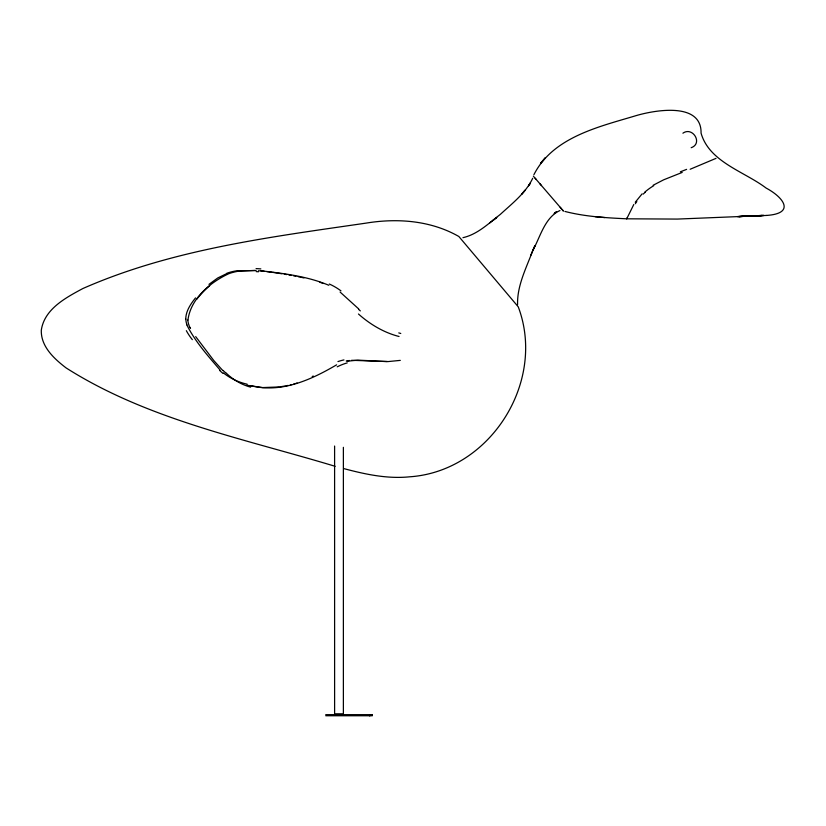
<?xml version="1.0" encoding="UTF-8"?>
<svg xmlns="http://www.w3.org/2000/svg" width="826" height="826" viewBox="0 0 826 826"><rect width="100%" height="100%" fill="white"/><g stroke="black" fill="none" stroke-linecap="round" stroke-linejoin="round"><path stroke-width="1.24" d="M185.747 319.104C185.84 311.01 190.672 303.989 195.535 297.887M564.912 211.435C585.087 216.649 606.005 217.806 626.727 218.807L633.81 204.476M626.769 218.673L627.079 217.888M559.956 210.537C544.757 217.475 540.338 236.876 532.78 250.536C526.338 267.934 516.993 285.682 517.582 304.629M532.708 178.271C525.708 193.119 512.12 203.516 500.298 214.409C488.806 223.278 477.5 234.429 462.952 237.671M530.695 255.451L534.918 245.663L532.78 250.536M533.885 174.74C553.028 136.868 599.263 126.75 636.578 115.485C655.514 110.013 701.708 101.949 701.067 133.131C709.235 162.082 744.35 171.498 766.125 188.07C783.688 197.435 795.644 213.459 766.569 215.441M635.235 202.287L642.112 193.852M208.968 284.35L217.723 277.98L226.882 273.54M493.163 220.284L496.767 217.393L489.529 223.082M653.149 185.251L663.67 179.81L682.204 172.428M682.916 133.192C692.663 126.192 703.277 143.528 691.176 147.709M312.197 376.553L313.24 376.016M336.626 364.824C310.979 379.888 281.439 393.352 251.001 385.732M690.154 169.258L716.008 158.365M229.267 273.468C210.485 282.079 190.651 298.485 187.956 320.023M295.997 383.326L297.112 382.975M293.757 383.997L294.882 383.667M290.36 384.895L291.495 384.606M288.078 385.412L285.786 385.887M347.116 361.23L357.844 360.136L371.586 360.797M400.3 360.384L388.158 361.571L371.71 360.972M284.64 386.093L280.035 386.816M346.239 360.972L349.45 360.497M237.506 270.969L256.163 270.453M239.922 270.938L254.924 270.505M278.878 386.96L262.658 387.58L246.85 385.246M351.597 360.301L387.218 361.551M766.549 215.441L677.372 219.076L626.727 218.807M325.743 714.655L372.32 714.655M325.743 715.75L372.32 715.75L372.206 714.655M258.455 270.752L264.351 271.32M260.882 270.773C283.845 273.499 307.355 276.235 328.82 285.28M595.195 216.68L604.808 217.568M266.715 271.589L271.413 272.198M272.59 272.363L277.278 273.055M278.445 273.241L281.955 273.798M284.289 274.191L286.612 274.583M288.935 274.986L291.258 275.399M293.581 275.822L295.894 276.266M298.207 276.71L300.509 277.185M301.666 277.422L303.958 277.928M343.709 468.569C365.164 474.289 387.342 479.09 409.665 476.808L409.696 476.808C490.293 471.295 546.544 381.705 518.243 306.828L458.833 236.484C430.8 220.48 397.389 217.971 366.052 223.123C270.329 237.072 172.097 249.256 82.879 288.522C65.812 297.701 44.387 308.986 41.3 330.204C40.794 346.548 54.124 358.721 66.049 367.88C147.327 419.577 244.042 438.761 335.149 466.308M398.782 332.899L400.765 333.477M340.095 292.053L358.742 308.965M222.855 370.616L213.8 360.539L195.69 336.616M220.046 369.996C207.956 355.892 195.132 341.582 186.79 324.876M535.124 178.209L536.208 179.469M541.495 185.592L539.853 183.692M560.152 207.243L561.649 208.978M563.095 210.651L563.435 211.053L533.389 176.196M562.341 209.783L562.991 210.537M190.527 328.5L190.001 327.426M369.852 714.655L369.852 715.75M369.728 714.655L369.728 715.75M343.379 447.32L343.379 713.798L334.613 713.798L334.602 446.03M635.349 203.723A63.323 17.088 -39 0 1 636.825 201.554M643.227 194.1A46.535 24.615 -20.8 0 1 645.312 192.169M644.869 192.097A46.659 27.072 -17.3 0 1 653.727 185.685M686.612 169.371A41.816 4.006 -20.1 0 1 680.366 171.798M337.958 361.592A58.976 51.429 -67.4 0 1 343.957 359.909M247.191 384.214A67.071 60.639 -35.4 0 1 223.412 372.918M222.999 373.455A80.256 72.554 -76.7 0 1 219.675 370.461M186.944 324.835A17.429 15.25 57.4 0 1 185.84 319.115M196.609 299.404A133.822 100.276 86.4 0 1 209.659 285.703M226.696 273.313A48.6 34.279 13.4 0 1 237.382 270.691M256.132 271.599A143.456 124.23 23.5 0 1 258.476 271.775M319.889 282.255A76.281 70.427 45.6 0 1 323.224 283.524M399.041 336.481A90.736 65.192 54.8 0 1 358.463 314.004M360.332 310.896A78.811 47.763 49.1 0 1 358.546 309.306M329.326 284.02A58.677 55.776 48.3 0 1 340.952 290.845M256.07 268.605A140.978 124.437 25.2 0 1 260.851 268.904M229.308 273.509A48.641 33.99 12.9 0 1 239.953 271M187.832 320.023A17.377 15.457 55.7 0 0 188.782 324.67A23.087 20.072 57.8 0 0 189.877 327.478M192.334 339.662A49.901 41.61 58.8 0 1 186.335 330.679M225.477 372.66A79.337 71.139 -80.8 0 1 223.03 370.399M250.577 387.157A67.298 61.547 -67.8 0 1 225.622 372.536M337.204 366.827A58.388 47.763 -56.2 0 1 347.25 362.882M530.364 183.093L528.526 185.829L530.364 183.083M545.222 157.921L540.493 163.362L545.222 157.921M525.057 190.29L521.557 194.275L525.057 190.29M556.528 211.724L554.174 213.552L556.538 211.724M762.295 215.452L739.012 216.588L763.885 215.452L737.608 216.588L762.295 215.452"/></g></svg>
